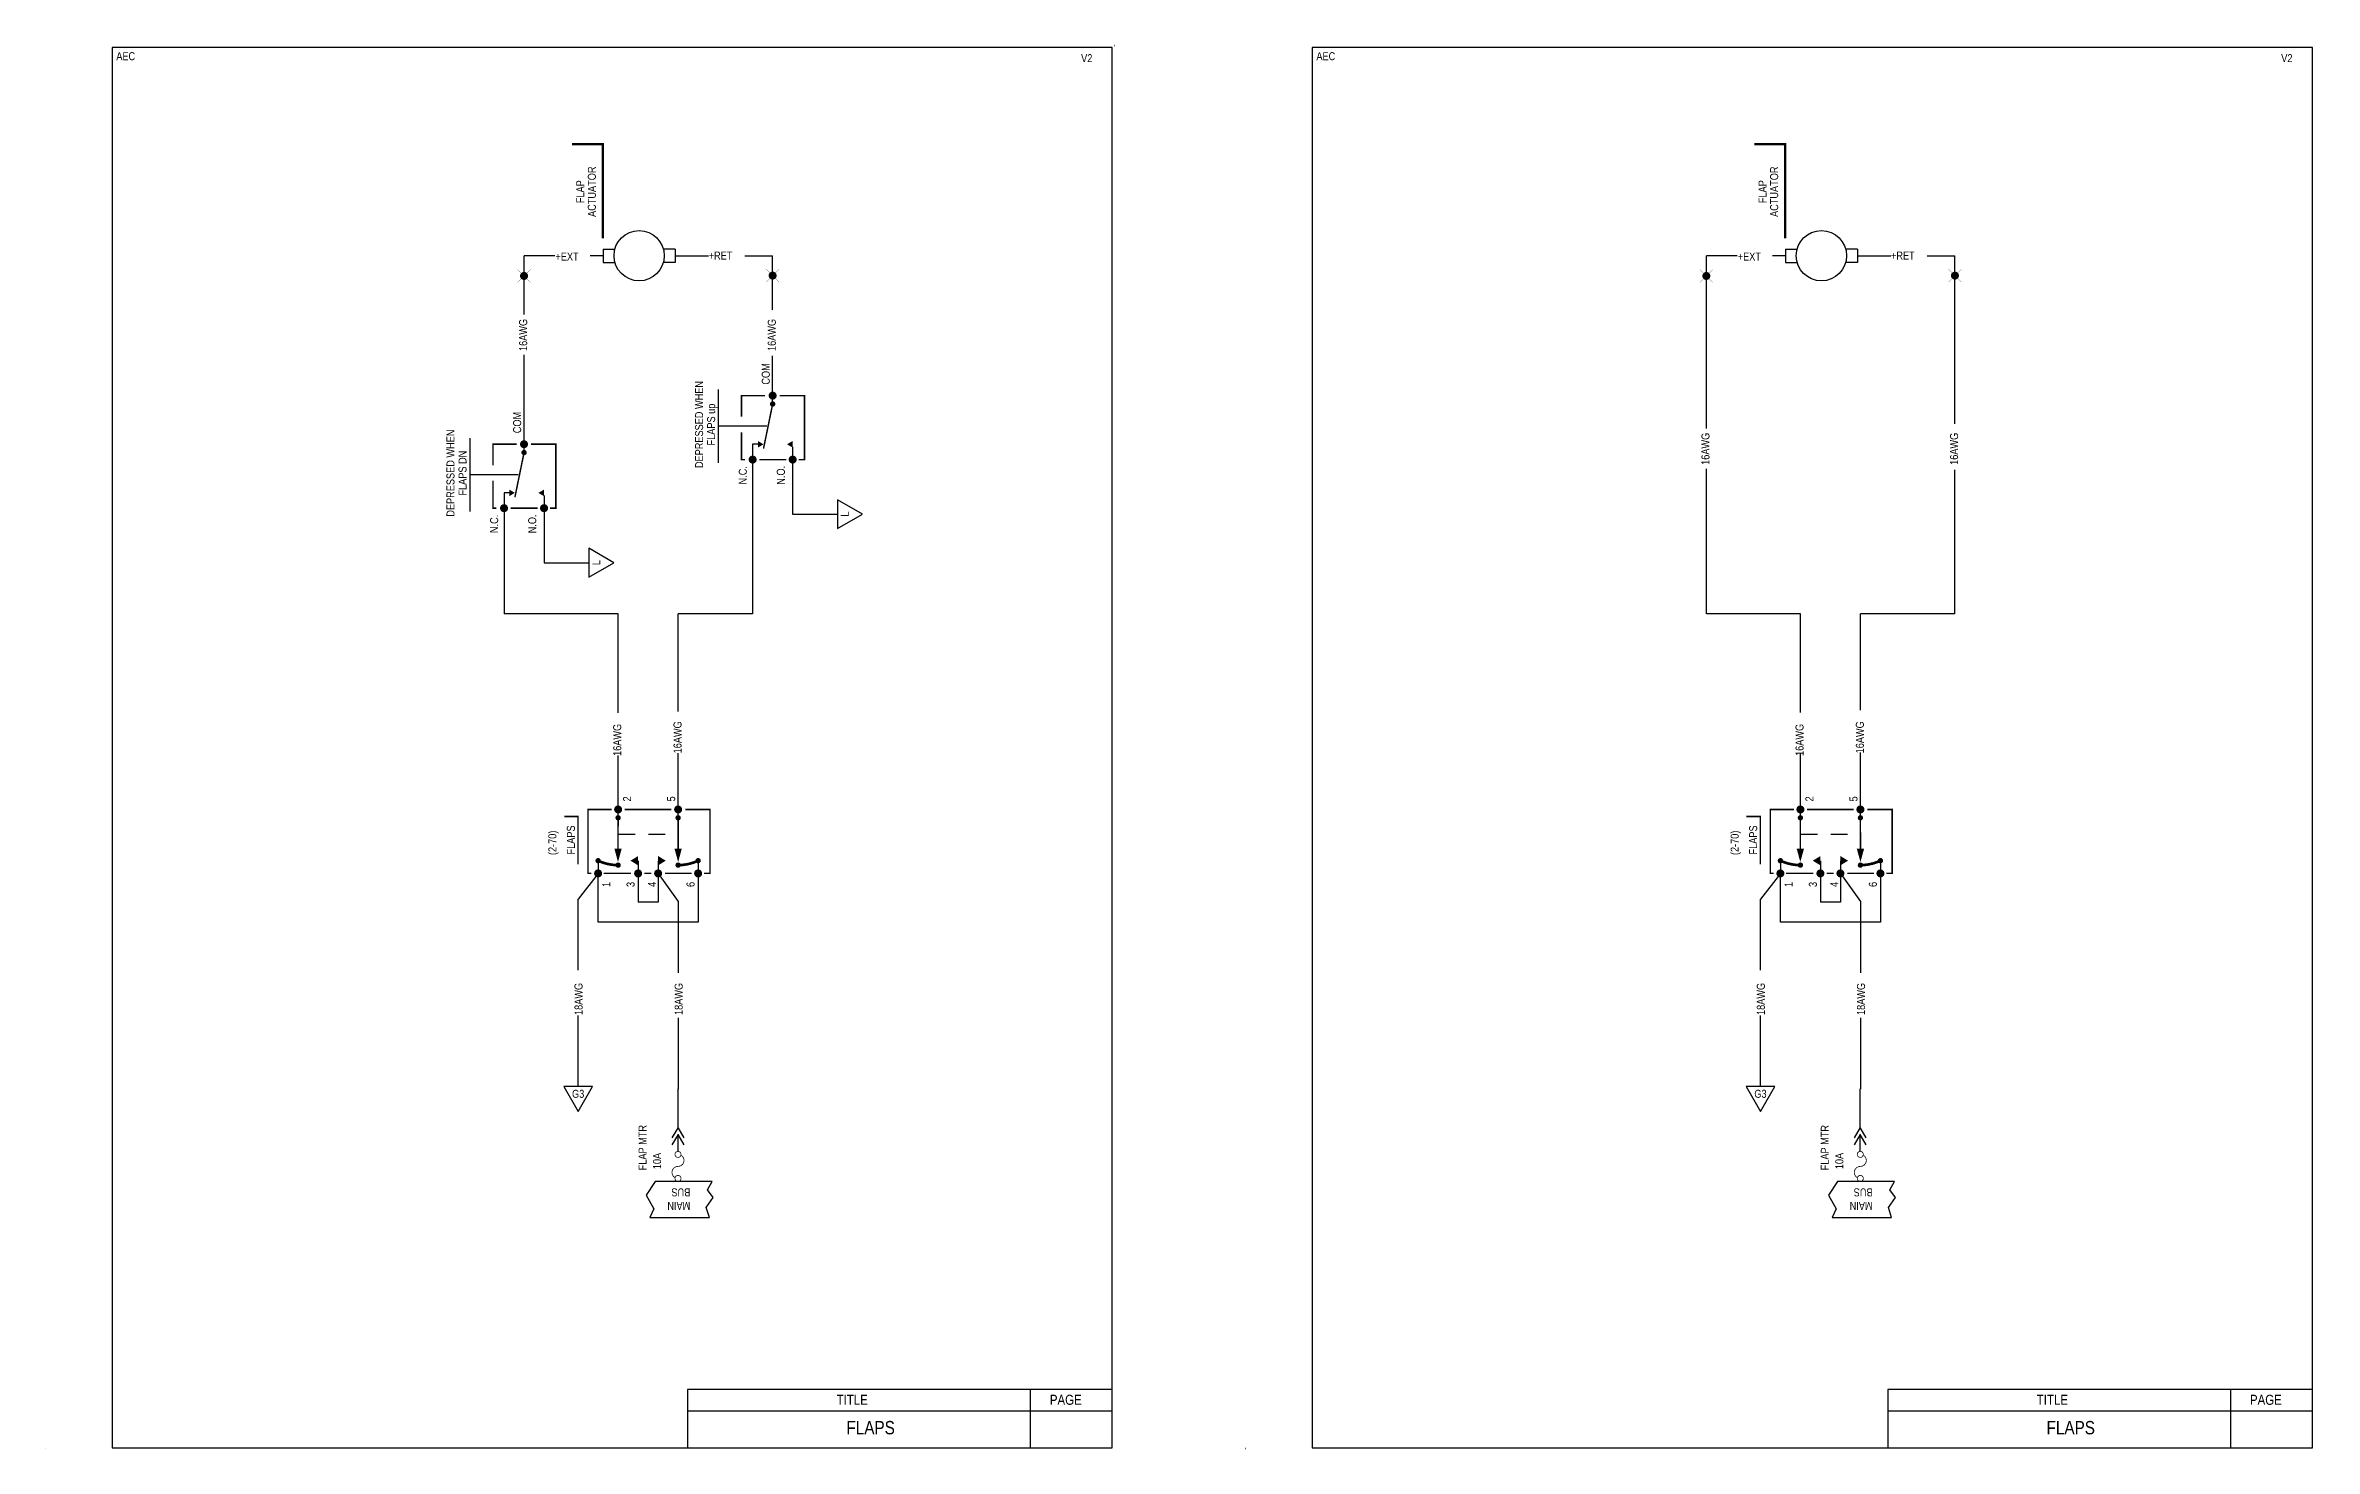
# Model space of a CAD drawing. Extents: x -9.8 to 25.2, y 29.5 to 52.
# Drawn here: x -9.77 to 7.25, y 41.46 to 51.98 of the extents above; entities that cross this region are included whole.
import ezdxf
from ezdxf.enums import TextEntityAlignment as Align

# ---------------------------------------------------------------- set-up
doc = ezdxf.new("R2010")
doc.units = 0
doc.header["$LTSCALE"] = 0.5
doc.header["$MEASUREMENT"] = 0
doc.linetypes.add('HIDDEN', pattern=[0.375, 0.25, -0.125])
doc.layers.get('0').update_dxf_attribs({"linetype": 'CONTINUOUS'})
doc.styles.get("Standard").update_dxf_attribs({"font": 'technic_.ttf'})

# ---------------------------------------------------------------- blocks, each defined once
blk = doc.blocks.new('SPADETERM')
at = {"color": 7}
for p, q in [((0, 0), (-0.09778629398190475, 0.0564569431535098)), ((-0.09778629398190475, -0.0564569431535098), (0, 0)), ((0.06509466086077254, 0), (-0.03269163312113221, 0.0564569431535098)), ((-0.03269163312113221, -0.0564569431535098), (0.06509466086077254, 0))]:
    blk.add_line(p, q, dxfattribs=at)
blk = doc.blocks.new('MAINBUS')
for s, p in [('BUS', (-0.0790496792124582, 0.1157485406604657)), ('MAIN', (0.0220554109667308, 0.1157485406604657))]:
    blk.add_text(s, height=0.06, rotation=270).set_placement(p)
blk = doc.blocks.new('FUSE')
at = {"const_width": 0.01}
blk.add_lwpolyline([(0.1404259733037172, -0.03625724772812688, -729.2147678623838), (0.1406250000000036, -0.03630921887069505, -0.7745966692415445), (0, 0, 0.7745966692414826), (-0.1406250000000036, 0.03630921887069505, 55.55771820439573), (-0.1380376597728556, 0.03554085559310494, 55.55771820439573)], format="xyb", dxfattribs=at)
blk = doc.blocks.new('SPLICE')
at = {"const_width": 0.002}
for points in [[(0.0485283297775041, 0.0485283297775041), (-0.04852832977750587, -0.04852832977750765)], [(0.04852832977750587, -0.04852832977750676), (-0.04852832977750587, 0.0485283297775041)]]:
    blk.add_lwpolyline(points, dxfattribs=at)
at = {"const_width": 0.03}
blk.add_lwpolyline([(-0.01500000000000057, 0, 1), (0.01500000000000057, 0, 1)], format="xyb", close=True, dxfattribs=at)

msp = doc.modelspace()

# ---------------------------------------------------------------- linework, layer by layer
for p, q in [((-6.178550750154159, 49.96444178422819), (-6.178550750154159, 50.40523451677991)), ((-5.58541300771244, 50.45523451677992), (-5.58541300771244, 50.35523451677991)), ((-5.58541300771244, 50.45523451677992), (-5.497162912165273, 50.45523451677992)), ((-5.045370708210115, 50.45523451677992), (-5.133620803757282, 50.45523451677992)), ((-5.045370708210115, 50.45523451677992), (-5.045370708210115, 50.35523451677991)), ((-4.314156062147646, 49.99953383481482), (-4.314156062147646, 50.40523451677991)), ((2.687971564968002, 49.11054424062383), (2.687971564968002, 50.40523451677991)), ((3.281109307409722, 50.45523451677992), (3.281109307409722, 50.35523451677991)), ((3.281109307409722, 50.45523451677992), (3.369359402956889, 50.45523451677992)), ((3.821151606912046, 50.45523451677992), (3.732901511364879, 50.45523451677992)), ((3.821151606912046, 50.45523451677992), (3.821151606912046, 50.35523451677991)), ((4.552366252974515, 49.14563629121046), (4.552366252974515, 50.40523451677991)), ((-5.58541300771244, 50.35523451677991), (-5.497162912165273, 50.35523451677991)), ((-5.045370708210115, 50.35523451677991), (-5.133620803757282, 50.35523451677991)), ((3.281109307409722, 50.35523451677991), (3.369359402956889, 50.35523451677991)), ((3.821151606912046, 50.35523451677991), (3.732901511364879, 50.35523451677991)), ((-6.178550750154159, 49.41606188134973), (-6.178550750154159, 49.66185307329068)), ((-4.314156062147646, 49.35614470689289), (-4.314156062147646, 49.65351831596289)), ((-4.719404357117917, 48.85254625772176), (-4.719404357117917, 49.40160825273155)), ((-4.314156062147646, 49.29360448064197), (-4.314156062147646, 49.37114470689289)), ((-6.583799045124429, 48.48821901424178), (-6.583799045124429, 49.03728100925157)), ((-4.358625334035125, 49.12707725522665), (-4.719404357117917, 49.12707725522665)), ((-6.178550750154159, 48.92927723716199), (-6.178550750154159, 49.00681746341292)), ((-4.464117086595387, 48.99131696823552), (-4.464117086595387, 48.87657331575807)), ((-4.425206187316704, 48.99131696823552), (-4.464117086595387, 48.99131696823552)), ((-4.16411708659539, 48.97184485922399), (-4.16411708659539, 48.87657331575807)), ((-6.223020022041638, 48.76275001174668), (-6.583799045124429, 48.76275001174668)), ((2.687971564968002, 48.56216433774537), (2.687971564968002, 48.80795552968632)), ((4.552366252974515, 47.71939736035466), (4.552366252974515, 48.79962077235853)), ((-6.289600875323217, 48.62698972475555), (-6.3285117746019, 48.62698972475555)), ((-6.3285117746019, 48.62698972475555), (-6.3285117746019, 48.5122460722781)), ((-6.028511774601903, 48.60751761574402), (-6.028511774601903, 48.5122460722781)), ((-5.023044247348899, 46.98780211319342), (-5.023044247348899, 47.71939736035466)), ((3.843478067773262, 46.99828810372462), (3.843478067773262, 47.71939736035466)), ((-5.023044247348892, 46.25320547743104), (-5.023044247348892, 46.67509875684931)), ((3.843478067773269, 46.25320547743104), (3.843478067773269, 46.68083601421903)), ((-5.473044247348895, 46.19066525118011), (-5.473044247348895, 46.26820547743104)), ((-5.023044247348899, 46.19066525118011), (-5.023044247348899, 46.26820547743104)), ((3.393478067773266, 46.19066525118011), (3.393478067773266, 46.26820547743104)), ((3.843478067773262, 46.19066525118011), (3.843478067773262, 46.26820547743104)), ((-5.623005271796636, 45.86890562976213), (-5.623005271796636, 45.77363408629621)), ((-5.323005271796639, 45.86890562976213), (-5.323005271796639, 45.77363408629621)), ((-5.17300527179664, 45.86890562976213), (-5.17300527179664, 45.77363408629621)), ((-4.873005271796636, 45.86890562976213), (-4.873005271796636, 45.77363408629621)), ((3.243517043325525, 45.86890562976213), (3.243517043325525, 45.77363408629621)), ((3.543517043325522, 45.86890562976213), (3.543517043325522, 45.77363408629621)), ((3.693517043325521, 45.86890562976213), (3.693517043325521, 45.77363408629621)), ((3.993517043325525, 45.86890562976213), (3.993517043325525, 45.77363408629621)), ((-5.023952761028148, 43.69110549989936), (-5.023952761028148, 43.81785812787545)), ((3.842569554094013, 43.69110549989936), (3.842569554094013, 43.81785812787545))]:
    msp.add_line(p, q)
at = {"color": 7}
for p, q in [((-5.947272880113374, 50.40523451677991), (-6.178550750154159, 50.40523451677991)), ((-5.58541300771244, 50.40523451677991), (-5.68147839873464, 50.40523451677991)), ((-5.045370708210115, 50.40523451677991), (-4.795304289933839, 50.40523451677991)), ((-4.522639971396934, 50.40523451677991), (-4.314156062147646, 50.40523451677991)), ((2.919249435008787, 50.40523451677991), (2.687971564968002, 50.40523451677991)), ((3.281109307409722, 50.40523451677991), (3.185043916387521, 50.40523451677991)), ((3.821151606912046, 50.40523451677991), (4.071218025188323, 50.40523451677991)), ((4.343882343725227, 50.40523451677991), (4.552366252974515, 50.40523451677991)), ((-6.178550750154159, 48.99181746341291), (-6.178550750154159, 49.66185307329068)), ((-4.464117086595387, 48.87657331575807), (-4.464117086595387, 47.71939736035466)), ((-4.16411708659539, 48.87657331575807), (-4.16411708659539, 48.46789471022733)), ((2.687971564968002, 47.71981696118768), (2.687971564968002, 48.80795552968632)), ((-6.3285117746019, 48.5122460722781), (-6.3285117746019, 47.71981696118768)), ((-6.028511774601903, 48.5122460722781), (-6.028511774601903, 48.10356746674736)), ((-4.16411708659539, 48.46789471022733), (-3.827304677821459, 48.46789471022733)), ((-6.028511774601903, 48.10356746674736), (-5.691699365827972, 48.10356746674736)), ((-5.473044247348895, 47.71981696118768), (-6.3285117746019, 47.71981696118768)), ((-5.473044247348895, 46.97878182979331), (-5.473044247348895, 47.71981696118768)), ((-4.464117086595387, 47.71939736035466), (-5.023044247348899, 47.71939736035466)), ((3.393478067773266, 47.71981696118768), (2.687971564968002, 47.71981696118768)), ((3.393478067773266, 46.98124367625382), (3.393478067773266, 47.71981696118768)), ((4.552366252974515, 47.71939736035466), (3.843478067773262, 47.71939736035466)), ((-5.473044247348895, 46.25320547743104), (-5.473044247348895, 46.65705819004909)), ((3.393478067773266, 46.25320547743104), (3.393478067773266, 46.67444435783472)), ((-5.623005271796636, 45.77363408629621), (-5.773005271796634, 45.5795194760358)), ((-5.623005271796636, 45.40816806496373), (-5.623005271796636, 45.75250583708652)), ((-5.323005271796639, 45.77363408629621), (-5.323005271796639, 45.55816806496373)), ((-5.17300527179664, 45.75756832463488), (-5.173005271796647, 45.55816806496373)), ((-5.172271615199733, 45.77363408629621), (-5.022271615199728, 45.56197270719344)), ((-4.873005271796636, 45.77363408629621), (-4.873005271796643, 45.40816806496373)), ((3.243517043325525, 45.77363408629621), (3.093517043325527, 45.5795194760358)), ((3.243517043325525, 45.40816806496373), (3.243517043325525, 45.75250583708652)), ((3.543517043325522, 45.77363408629621), (3.543517043325522, 45.55816806496373)), ((3.693517043325521, 45.75756832463488), (3.693517043325514, 45.55816806496373)), ((3.694250699922428, 45.77363408629621), (3.844250699922434, 45.56197270719344)), ((3.993517043325525, 45.77363408629621), (3.993517043325518, 45.40816806496373)), ((-5.773005271796634, 45.04720127422831), (-5.773005271796634, 45.5795194760358)), ((-5.173005271796647, 45.55816806496373), (-5.323005271796639, 45.55816806496373)), ((-5.022271615199728, 45.56197270719344), (-5.022271615199742, 45.0284844392575)), ((3.093517043325527, 45.04720127422831), (3.093517043325527, 45.5795194760358)), ((3.693517043325514, 45.55816806496373), (3.543517043325522, 45.55816806496373)), ((3.844250699922434, 45.56197270719344), (3.844250699922419, 45.0284844392575)), ((-4.873005271796643, 45.40816806496373), (-5.623005271796636, 45.40816806496373)), ((3.993517043325518, 45.40816806496373), (3.243517043325525, 45.40816806496373)), ((-5.773005271796634, 44.17553329758368), (-5.773005271796634, 44.70785149939117)), ((-5.022271615199728, 44.69030473054881), (-5.022271615199742, 44.15681646261287)), ((3.093517043325527, 44.17553329758368), (3.093517043325527, 44.70785149939117)), ((3.844250699922434, 44.69030473054881), (3.844250699922419, 44.15681646261287)), ((-5.023952761028148, 43.86846504500912), (-5.023952761028148, 44.15800494301134)), ((3.842569554094013, 43.86846504500912), (3.842569554094013, 44.15800494301134)), ((-4.952092764654765, 41.90480852990959), (-4.952092764654779, 41.4666735125957)), ((-1.767203581828923, 41.90480852990958), (-4.952092764654765, 41.90480852990959)), ((-2.382072234247957, 41.90480852990959), (-2.382072234247957, 41.4666735125957)), ((-2.382072234247957, 41.90480852990958), (-2.382072234247957, 41.4666735125957)), ((7.232796418171077, 41.90480852990958), (4.047907235345235, 41.90480852990959)), ((4.047907235345235, 41.90480852990959), (4.047907235345221, 41.4666735125957)), ((6.617927765752043, 41.90480852990959), (6.617927765752043, 41.4666735125957)), ((6.617927765752043, 41.90480852990958), (6.617927765752043, 41.4666735125957)), ((-1.767203581828923, 41.74243336573114), (-4.952092764654772, 41.74243336573114)), ((-1.767203581828923, 41.74243336573115), (-4.191887221724159, 41.74243336573115)), ((7.232796418171077, 41.74243336573114), (4.047907235345228, 41.74243336573114)), ((7.232796418171077, 41.74243336573115), (4.808112778275841, 41.74243336573115))]:
    msp.add_line(p, q, dxfattribs=at)
at = {"color": 7, "linetype": 'HIDDEN'}
for p, q in [((-5.469583875067222, 46.06796063561685), (-5.019583875067227, 46.06796063561685)), ((3.396938440054939, 46.06796063561685), (3.846938440054934, 46.06796063561685))]:
    msp.add_line(p, q, dxfattribs=at)
at = {"color": 3}
for points in [[(-1.767203581828937, 41.4666735125957), (-1.76720358182893, 51.9666735125957), (-9.267203581828937, 51.9666735125957), (-9.267203581828937, 41.4666735125957)], [(7.232796418171063, 41.4666735125957), (7.23279641817107, 51.9666735125957), (-0.2672035818289373, 51.9666735125957), (-0.2672035818289373, 41.4666735125957)]]:
    msp.add_lwpolyline(points, close=True, dxfattribs=at)
for points in [[(-5.586771206090525, 50.53525907584336, 0.017999999999982, 0.017999999999982, 0), (-5.586771206090525, 51.24213090145698, 0.017999999999982, 0.017999999999982, 0), (-5.818600570672729, 51.24213090145698, 0, 0, 0), (-5.818600570672729, 50.53525907584336, 0, 0, 0), (-5.586771206090525, 50.53525907584336, 0.017999999999982, 0.017999999999982, 0)], [(3.279751109031636, 50.53525907584336, 0.017999999999982, 0.017999999999982, 0), (3.279751109031636, 51.24213090145698, 0.017999999999982, 0.017999999999982, 0), (3.047921744449432, 51.24213090145698, 0, 0, 0), (3.047921744449432, 50.53525907584336, 0, 0, 0), (3.279751109031636, 50.53525907584336, 0.017999999999982, 0.017999999999982, 0)], [(-4.425206187316704, 48.99131696823552, 0.05, 0, 0), (-4.38289007438798, 48.99131696823552, 0, 0, 0)], [(-4.164123944660929, 48.99131696823552, 0.05, 0, 0), (-4.206440057589653, 48.99131696823552, 0, 0, 0)], [(-6.289600875323217, 48.62698972475555, 0.05, 0, 0), (-6.247284762394493, 48.62698972475555, 0, 0, 0)], [(-6.028518632667442, 48.62698972475555, 0.05, 0, 0), (-6.070834745596166, 48.62698972475555, 0, 0, 0)], [(-5.522206478486986, 46.25320547743104, 0.0110390673, 0.0110390673, 0), (-5.698840260352156, 46.25320547743104, 0.0110390673, 0.0110390673, 0), (-5.698840260352156, 45.77363408629621, 0.0110390673, 0.0110390673, 0), (-5.674187158916823, 45.77363408629621, 0.0110390673, 0.0110390673, 0)], [(-5.473044247348895, 46.19066525118011, 0.0110390673, 0.0110390673, 0), (-5.473732474143532, 45.92668338418335, 0.0110390673, 0.0110390673, 0)], [(-5.072969467216431, 46.25320547743104, 0.0110390673, 0.0110390673, 0), (-5.423866038208857, 46.25320547743104, 0.0110390673, 0.0110390673, 0)], [(-5.023044247348899, 46.19066525118011, 0.0110390673, 0.0110390673, 0), (-5.022928459432805, 45.92668251244066, 0.0110390673, 0.0110390673, 0)], [(-4.970159006925655, 46.25320547743104, 0.0110390673, 0.0110390673, 0), (-4.784585185035205, 46.25320547743104, 0.0110390673, 0.0110390673, 0), (-4.784585185035205, 45.77363408629621, 0.0110390673, 0.0110390673, 0), (-4.828465894494208, 45.77363408629621, 0.0110390673, 0.0110390673, 0)], [(3.344315836635175, 46.25320547743104, 0.0110390673, 0.0110390673, 0), (3.167682054770005, 46.25320547743104, 0.0110390673, 0.0110390673, 0), (3.167682054770005, 45.77363408629621, 0.0110390673, 0.0110390673, 0), (3.192335156205338, 45.77363408629621, 0.0110390673, 0.0110390673, 0)], [(3.393478067773266, 46.19066525118011, 0.0110390673, 0.0110390673, 0), (3.392789840978629, 45.92668338418335, 0.0110390673, 0.0110390673, 0)], [(3.79355284790573, 46.25320547743104, 0.0110390673, 0.0110390673, 0), (3.442656276913304, 46.25320547743104, 0.0110390673, 0.0110390673, 0)], [(3.843478067773262, 46.19066525118011, 0.0110390673, 0.0110390673, 0), (3.843593855689356, 45.92668251244066, 0.0110390673, 0.0110390673, 0)], [(3.896363308196506, 46.25320547743104, 0.0110390673, 0.0110390673, 0), (4.081937130086956, 46.25320547743104, 0.0110390673, 0.0110390673, 0), (4.081937130086956, 45.77363408629621, 0.0110390673, 0.0110390673, 0), (4.038056420627953, 45.77363408629621, 0.0110390673, 0.0110390673, 0)], [(-5.473909212063745, 45.85889235002026, 0, 0.05519533649999999, 0), (-5.473645900413864, 45.95989030807566, 0.05519533649999999, 0.05519533649999999, 0)], [(-5.022898724880719, 45.85889125441243, 0, 0.05519533649999999, 0), (-5.022943024677623, 45.95988954599162, 0.05519533649999999, 0.05519533649999999, 0)], [(3.392613103058416, 45.85889235002026, 0, 0.05519533649999999, 0), (3.392876414708297, 45.95989030807566, 0.05519533649999999, 0.05519533649999999, 0)], [(3.843623590241442, 45.85889125441243, 0, 0.05519533649999999, 0), (3.843579290444538, 45.95988954599162, 0.05519533649999999, 0.05519533649999999, 0)], [(-5.473044247348895, 45.83567572622415, 0.02, 0.02, -0.1094674618432523), (-5.623005271796622, 45.86890562976212, 0.02, 0.02, -0.1094674618432523)], [(-5.580316738651334, 45.77363408629621, 0.0110390673, 0.0110390673, 0), (-5.376930828076112, 45.77363408629621, 0.0110390673, 0.0110390673, 0)], [(-5.27635537779166, 45.77363408629621, 0.0110390673, 0.0110390673, 0), (-5.222715137639952, 45.77363408629621, 0.0110390673, 0.0110390673, 0)], [(-5.122139687355499, 45.77363408629621, 0.0110390673, 0.0110390673, 0), (-4.920988786786587, 45.77363408629621, 0.0110390673, 0.0110390673, 0)], [(-4.873019191375853, 45.86893548039609, 0.02, 0.02, -0.1094674618432523), (-5.022973599655842, 45.83567573325408, 0.02, 0.02, -0.1094674618432523)], [(3.393478067773266, 45.83567572622415, 0.02, 0.02, -0.1094674618432523), (3.243517043325539, 45.86890562976212, 0.02, 0.02, -0.1094674618432523)], [(3.286205576470827, 45.77363408629621, 0.0110390673, 0.0110390673, 0), (3.489591487046049, 45.77363408629621, 0.0110390673, 0.0110390673, 0)], [(3.590166937330501, 45.77363408629621, 0.0110390673, 0.0110390673, 0), (3.643807177482209, 45.77363408629621, 0.0110390673, 0.0110390673, 0)], [(3.744382627766662, 45.77363408629621, 0.0110390673, 0.0110390673, 0), (3.945533528335574, 45.77363408629621, 0.0110390673, 0.0110390673, 0)], [(3.993503123746308, 45.86893548039609, 0.02, 0.02, -0.1094674618432523), (3.843548715466319, 45.83567573325408, 0.02, 0.02, -0.1094674618432523)]]:
    msp.add_lwpolyline(points, format="xyseb")
at = {"const_width": 0.0110390673}
for points in [[(-4.370655993848011, 49.35614470689289), (-4.547289775713175, 49.35614470689289), (-4.547289775713175, 49.19871271213223)], [(-4.261270821724402, 49.35614470689289), (-4.075696999833951, 49.35614470689289), (-4.075696999833951, 48.87657331575807), (-4.119577709292962, 48.87657331575807)], [(-4.314156062147646, 49.29360448064196), (-4.382655935600248, 48.95903931114476)], [(-4.547289775713175, 49.08219960796166), (-4.547289775713175, 48.87657331575807), (-4.522636674277855, 48.87657331575807)], [(-6.235050681854524, 48.99181746341291), (-6.411684463719688, 48.99181746341291), (-6.411684463719688, 48.83438546865225)], [(-6.178550750154159, 48.92927723716198), (-6.247050623606761, 48.59471206766478)], [(-6.125665509730915, 48.99181746341291), (-5.940091687840464, 48.99181746341291), (-5.940091687840464, 48.5122460722781), (-5.983972397299475, 48.5122460722781)], [(-4.413251502154246, 48.87657331575807), (-4.212100601585341, 48.87657331575807)], [(-6.411684463719688, 48.71787236448169), (-6.411684463719688, 48.5122460722781), (-6.387031362284368, 48.5122460722781)], [(-6.277646190160759, 48.5122460722781), (-6.076495289591854, 48.5122460722781)]]:
    msp.add_lwpolyline(points, dxfattribs=at)
for points, const_width in [([(-4.314156062147646, 49.37114470689289, -1), (-4.314156062147646, 49.34114470689289, -1)], 0.03), ([(-4.308385982531455, 49.30177186585529, -1), (-4.319926141763837, 49.28543709542865, -1)], 0.02), ([(-6.178550750154159, 49.00681746341292, -1), (-6.178550750154159, 48.97681746341291, -1)], 0.03), ([(-6.172780670537968, 48.93744462237532, -1), (-6.18432082977035, 48.92110985194867, -1)], 0.02), ([(-4.464117086595387, 48.89157331575807, -1), (-4.464117086595387, 48.86157331575807, -1)], 0.03), ([(-4.16411708659539, 48.89157331575807, -1), (-4.16411708659539, 48.86157331575807, -1)], 0.03), ([(-6.3285117746019, 48.5272460722781, -1), (-6.3285117746019, 48.4972460722781, -1)], 0.03), ([(-6.028511774601903, 48.5272460722781, -1), (-6.028511774601903, 48.4972460722781, -1)], 0.03)]:
    msp.add_lwpolyline(points, format="xyb", close=True, dxfattribs=dict(const_width=const_width))
for points in [[(-3.827304677821459, 48.35975406875357), (-3.639999592425823, 48.46789471022733), (-3.827304677821459, 48.57603535170109)], [(-5.691699365827972, 47.9954268252736), (-5.504394280432336, 48.10356746674736), (-5.691699365827972, 48.21170810822111)], [(-5.881145913270394, 44.17553329758368), (-5.773005271796634, 43.98822821218804), (-5.664864630322882, 44.17553329758368)], [(2.985376401851767, 44.17553329758368), (3.093517043325527, 43.98822821218804), (3.201657684799279, 44.17553329758368)]]:
    msp.add_lwpolyline(points, close=True)
for points in [[(-5.877441423617846, 46.20082594879599, 0, 0, 0), (-5.877441423617846, 45.84275280481475, 0, 0, 0), (-5.773638906481054, 45.84275280481475, 0.01125, 0.01125, 0), (-5.773638906481054, 46.20082594879599, 0.01125, 0.01125, 0)], [(-5.473044247348895, 46.26820547743104, 0.03, 0.03, -1), (-5.473044247348895, 46.23820547743104, 0.03, 0.03, -1)], [(-5.473044247348895, 46.20066525118011, 0.02, 0.02, -1), (-5.473044247348895, 46.18066525118012, 0.02, 0.02, -1)], [(-5.023044247348899, 46.26820547743104, 0.03, 0.03, -1), (-5.023044247348899, 46.23820547743104, 0.03, 0.03, -1)], [(-5.023044247348899, 46.20066525118011, 0.02, 0.02, -1), (-5.023044247348899, 46.18066525118012, 0.02, 0.02, -1)], [(2.989080891504315, 46.20082594879599, 0, 0, 0), (2.989080891504315, 45.84275280481475, 0, 0, 0), (3.092883408641107, 45.84275280481475, 0.01125, 0.01125, 0), (3.092883408641107, 46.20082594879599, 0.01125, 0.01125, 0)], [(3.393478067773266, 46.26820547743104, 0.03, 0.03, -1), (3.393478067773266, 46.23820547743104, 0.03, 0.03, -1)], [(3.393478067773266, 46.20066525118011, 0.02, 0.02, -1), (3.393478067773266, 46.18066525118012, 0.02, 0.02, -1)], [(3.843478067773262, 46.26820547743104, 0.03, 0.03, -1), (3.843478067773262, 46.23820547743104, 0.03, 0.03, -1)], [(3.843478067773262, 46.20066525118011, 0.02, 0.02, -1), (3.843478067773262, 46.18066525118012, 0.02, 0.02, -1)], [(-5.623005271796636, 45.78863408629621, 0.03, 0.03, -1), (-5.623005271796636, 45.75863408629621, 0.03, 0.03, -1)], [(-5.623005271796636, 45.87890562976214, 0.02, 0.02, -1), (-5.623005271796636, 45.85890562976213, 0.02, 0.02, -1)], [(-5.473044247348895, 45.84567572622416, 0.02, 0.02, -1), (-5.473044247348895, 45.82567572622415, 0.02, 0.02, -1)], [(-5.323005271796639, 45.78863408629621, 0.03, 0.03, -1), (-5.323005271796639, 45.75863408629621, 0.03, 0.03, -1)], [(-5.17300527179664, 45.78863408629621, 0.03, 0.03, -1), (-5.17300527179664, 45.75863408629621, 0.03, 0.03, -1)], [(-5.022973599655842, 45.84567573325408, 0.02, 0.02, -1), (-5.022973599655842, 45.82567573325407, 0.02, 0.02, -1)], [(-4.873005271796636, 45.78863408629621, 0.03, 0.03, -1), (-4.873005271796636, 45.75863408629621, 0.03, 0.03, -1)], [(-4.873005271796636, 45.87890562976214, 0.02, 0.02, -1), (-4.873005271796636, 45.85890562976213, 0.02, 0.02, -1)], [(3.243517043325525, 45.78863408629621, 0.03, 0.03, -1), (3.243517043325525, 45.75863408629621, 0.03, 0.03, -1)], [(3.243517043325525, 45.87890562976214, 0.02, 0.02, -1), (3.243517043325525, 45.85890562976213, 0.02, 0.02, -1)], [(3.393478067773266, 45.84567572622416, 0.02, 0.02, -1), (3.393478067773266, 45.82567572622415, 0.02, 0.02, -1)], [(3.543517043325522, 45.78863408629621, 0.03, 0.03, -1), (3.543517043325522, 45.75863408629621, 0.03, 0.03, -1)], [(3.693517043325521, 45.78863408629621, 0.03, 0.03, -1), (3.693517043325521, 45.75863408629621, 0.03, 0.03, -1)], [(3.843548715466319, 45.84567573325408, 0.02, 0.02, -1), (3.843548715466319, 45.82567573325407, 0.02, 0.02, -1)], [(3.993517043325525, 45.78863408629621, 0.03, 0.03, -1), (3.993517043325525, 45.75863408629621, 0.03, 0.03, -1)], [(3.993517043325525, 45.87890562976214, 0.02, 0.02, -1), (3.993517043325525, 45.85890562976213, 0.02, 0.02, -1)]]:
    msp.add_lwpolyline(points, format="xyseb", close=True)
at = {"color": 7}
for points in [[(-5.323005271796639, 45.86890562976213, 0.07, 0, 0), (-5.380290372950938, 45.86890562976213, 0, 0, 0)], [(-5.173079709034816, 45.86890562976213, 0.07, 0, 0), (-5.115794607880517, 45.86890562976213, 0, 0, 0)], [(3.543517043325522, 45.86890562976213, 0.07, 0, 0), (3.486231942171223, 45.86890562976213, 0, 0, 0)], [(3.693442606087345, 45.86890562976213, 0.07, 0, 0), (3.750727707241644, 45.86890562976213, 0, 0, 0)]]:
    msp.add_lwpolyline(points, format="xyseb", dxfattribs=at)
at = {"color": 1}
for points in [[(-4.811853541030523, 43.26973588765438), (-4.76095987082369, 43.34389251527985), (-4.803371341947461, 43.40109902145253), (-4.767713587204618, 43.46413186869586), (-5.194932512149862, 43.46413186869586), (-5.263365611130268, 43.36084253424564), (-5.206110133041634, 43.25914201050288), (-5.234205985861507, 43.19413359669613), (-4.788824497605127, 43.19413359669613)], [(4.054668774091638, 43.26973588765438), (4.105562444298471, 43.34389251527985), (4.0631509731747, 43.40109902145253), (4.098808727917543, 43.46413186869586), (3.671589802972299, 43.46413186869586), (3.603156703991893, 43.36084253424564), (3.660412182080528, 43.25914201050288), (3.632316329260654, 43.19413359669613), (4.077697817517034, 43.19413359669613)]]:
    msp.add_lwpolyline(points, close=True, dxfattribs=at)
at = {"color": 7}
for centre in [(-1.751368409271106, 51.98137191312614), (-1.751368409271106, 51.98137191312614), (7.248631590728895, 51.98137191312614), (7.248631590728895, 51.98137191312614), (-9.767203581828936, 41.4616735125957), (-9.767203581828936, 41.4616735125957), (-0.7672035818289356, 41.4616735125957), (-0.7672035818289356, 41.4616735125957)]:
    msp.add_circle(centre, 0.001, dxfattribs=at)
for centre in [(-5.315391857961278, 50.40523451677992), (3.551130457160884, 50.40523451677992)]:
    msp.add_circle(centre, 0.1885224552843354)

# ---------------------------------------------------------------- block references
for name, p, rotation in [('SPLICE', (-6.178550750154155, 50.25354972983232), 90), ('SPLICE', (2.687971564968005, 50.25354972983232), 90), ('MAINBUS', (-5.047650536587267, 43.33297436338891), 270), ('MAINBUS', (3.818871778534894, 43.33297436338891), 270)]:
    msp.add_blockref(name, p, dxfattribs=dict(rotation=rotation))
at = {"color": 7, "rotation": 90}
for p in [(-4.314156062147643, 50.25616201129667), (4.552366252974519, 50.25616201129667)]:
    msp.add_blockref('SPLICE', p, dxfattribs=at)
for name, p, xscale, yscale, zscale in [('SPADETERM', (-5.023952761028146, 43.81638931632049), 0.8, 0.8, 0.8), ('SPADETERM', (3.842569554094015, 43.81638931632049), 0.8, 0.8, 0.8), ('FUSE', (-5.023952761028146, 43.57663186869586), 0.6000000000000001, 0.6000000000000001, 0.6000000000000001), ('FUSE', (3.842569554094015, 43.57663186869586), 0.6000000000000001, 0.6000000000000001, 0.6000000000000001)]:
    msp.add_blockref(name, p, dxfattribs=dict(at, xscale=xscale, yscale=yscale, zscale=zscale))

# ---------------------------------------------------------------- texts
at = {"color": 7}
for p in [(-9.23635945969632, 51.87131565189594), (-0.2363594596963203, 51.87131565189594)]:
    msp.add_text('AEC', height=0.06, dxfattribs=at).set_placement(p)
for s, p in [('V2', (-2.000693386023511, 51.85661941745559)), ('V2', (6.99930661397649, 51.85661941745559)), ('+EXT', (-5.943048270708634, 50.3688333634737)), ('+RET', (-4.793598048720054, 50.37625255737582)), ('+EXT', (2.923474044413527, 50.3688333634737)), ('+RET', (4.072924266402108, 50.37625255737582))]:
    msp.add_text(s, height=0.06).set_placement(p)
for s, height, p in [('ACTUATOR', 0.05999999999994, (-5.640091680317109, 50.88521105480078)), ('ACTUATOR', 0.05999999999994, (3.226430634805052, 50.88521105480078)), ('FLAP', 0.05999999999994, (-5.727238027258434, 50.88521105480078)), ('FLAP', 0.05999999999994, (3.139284287863727, 50.88521105480078)), ('COM', 0.06, (-4.335853211071819, 49.51885699409662)), ('DEPRESSED WHEN', 0.05999999999994, (-4.835871858059403, 49.13934157453254)), ('COM', 0.06, (-6.200247899078331, 49.15452975061665)), ('FLAPS up', 0.05999999999994, (-4.745516236270459, 49.13934157453254)), ('DEPRESSED WHEN', 0.05999999999994, (-6.700266546065915, 48.77501433105256)), ('FLAPS DN', 0.05999999999994, (-6.609910924276978, 48.77501433105256)), ('N.C.', 0.06, (-4.508399249996086, 48.7588670995566)), ('N.O.', 0.06, (-4.22272399212827, 48.7588670995566)), ('N.C.', 0.06, (-6.372793938002598, 48.39453985607663)), ('N.O.', 0.06, (-6.087118680134783, 48.39453985607663)), ('L', 0.06, (-3.743190065462724, 48.46821003407624)), ('L', 0.06, (-5.607584753469237, 48.10388279059627)), ('2', 0.06, (-5.375599654387462, 46.33244118521893)), ('5', 0.06, (-5.045601221616683, 46.33244118521893)), ('2', 0.06, (3.490922660734699, 46.33244118521893)), ('5', 0.06, (3.820921093505478, 46.33244118521893)), ('1', 0.06, (-5.532074025634015, 45.69094707616291)), ('3', 0.06, (-5.349710005547348, 45.69094707616291)), ('4', 0.06, (-5.188954861217963, 45.69094707616291)), ('6', 0.06, (-4.899710005547345, 45.69094707616291)), ('1', 0.06, (3.334448289488146, 45.69094707616291)), ('3', 0.06, (3.516812309574813, 45.69094707616291)), ('4', 0.06, (3.677567453904198, 45.69094707616291)), ('6', 0.06, (3.966812309574816, 45.69094707616291))]:
    msp.add_text(s, height=height, rotation=90).set_placement(p, align=Align.CENTER)
for p in [(-6.15515387228638, 49.69094814165005), (-4.290759184279868, 49.69094814165005), (2.71136844283578, 48.83705059804569), (4.575763130842294, 48.83705059804569)]:
    msp.add_text('16AWG', height=0.06, rotation=90, dxfattribs=at).set_placement(p)
for s, height, p in [('16AWG', 0.05999961599994003, (-5.449675820779352, 46.65454553026387)), ('16AWG', 0.05999961599994003, (-4.997366203943732, 46.67381912829136)), ('16AWG', 0.05999961599994003, (3.416846494342809, 46.65454553026387)), ('16AWG', 0.05999961599994003, (3.869156111178429, 46.67381912829136)), ('18AWG', 0.05999961599994003, (-5.739917385152641, 44.7120503661303)), ('18AWG', 0.05999961599994003, (-4.989079510936375, 44.7120503661303)), ('18AWG', 0.05999961599994003, (3.12660492996952, 44.7120503661303)), ('18AWG', 0.05999961599994003, (3.877442804185786, 44.7120503661303)), ('FLAP MTR', 0.06, (-5.26002802018373, 43.54750375135477)), ('FLAP MTR', 0.06, (3.606494294938432, 43.54750375135477)), ('10A', 0.06, (-5.151067173177627, 43.55589253712924)), ('10A', 0.06, (3.715455141944534, 43.55589253712924))]:
    msp.add_text(s, height=height, rotation=90).set_placement(p)
for s, p in [('FLAPS', (-5.797484456511588, 46.02471636120431)), ('FLAPS', (3.069037858610574, 46.02471636120431)), ('(2-70)', (-5.936041010745616, 46.00291332423186)), ('(2-70)', (2.930481304376545, 46.00291332423186))]:
    msp.add_text(s, height=0.05999999999994002, rotation=90, dxfattribs=at).set_placement(p, align=Align.CENTER)
for s, height, p in [('G3', 0.06, (-5.772689947947723, 44.09141868522494)), ('G3', 0.06, (3.093832367174438, 44.09141868522494)), ('TITLE', 0.07499951999992503, (-3.717410076947826, 41.78918346265269)), ('PAGE', 0.07499951999992503, (-2.115900289248583, 41.78918346265269)), ('PAGE', 0.07499951999992503, (-2.115900289248583, 41.78918346265269)), ('PAGE', 0.07499951999992503, (-2.115900289248583, 41.78918346265269)), ('PAGE', 0.07499951999992503, (-2.115900289248583, 41.78918346265269)), ('TITLE', 0.07499951999992503, (5.282589923052174, 41.78918346265269)), ('PAGE', 0.07499951999992503, (6.884099710751417, 41.78918346265269)), ('PAGE', 0.07499951999992503, (6.884099710751417, 41.78918346265269)), ('PAGE', 0.07499951999992503, (6.884099710751417, 41.78918346265269)), ('PAGE', 0.07499951999992503, (6.884099710751417, 41.78918346265269)), ('FLAPS', 0.1, (-3.579073197995347, 41.56776278422755)), ('FLAPS', 0.1, (5.420926802004653, 41.56776278422755))]:
    msp.add_text(s, height=height).set_placement(p, align=Align.CENTER)

doc.saveas('drawing.dxf')
